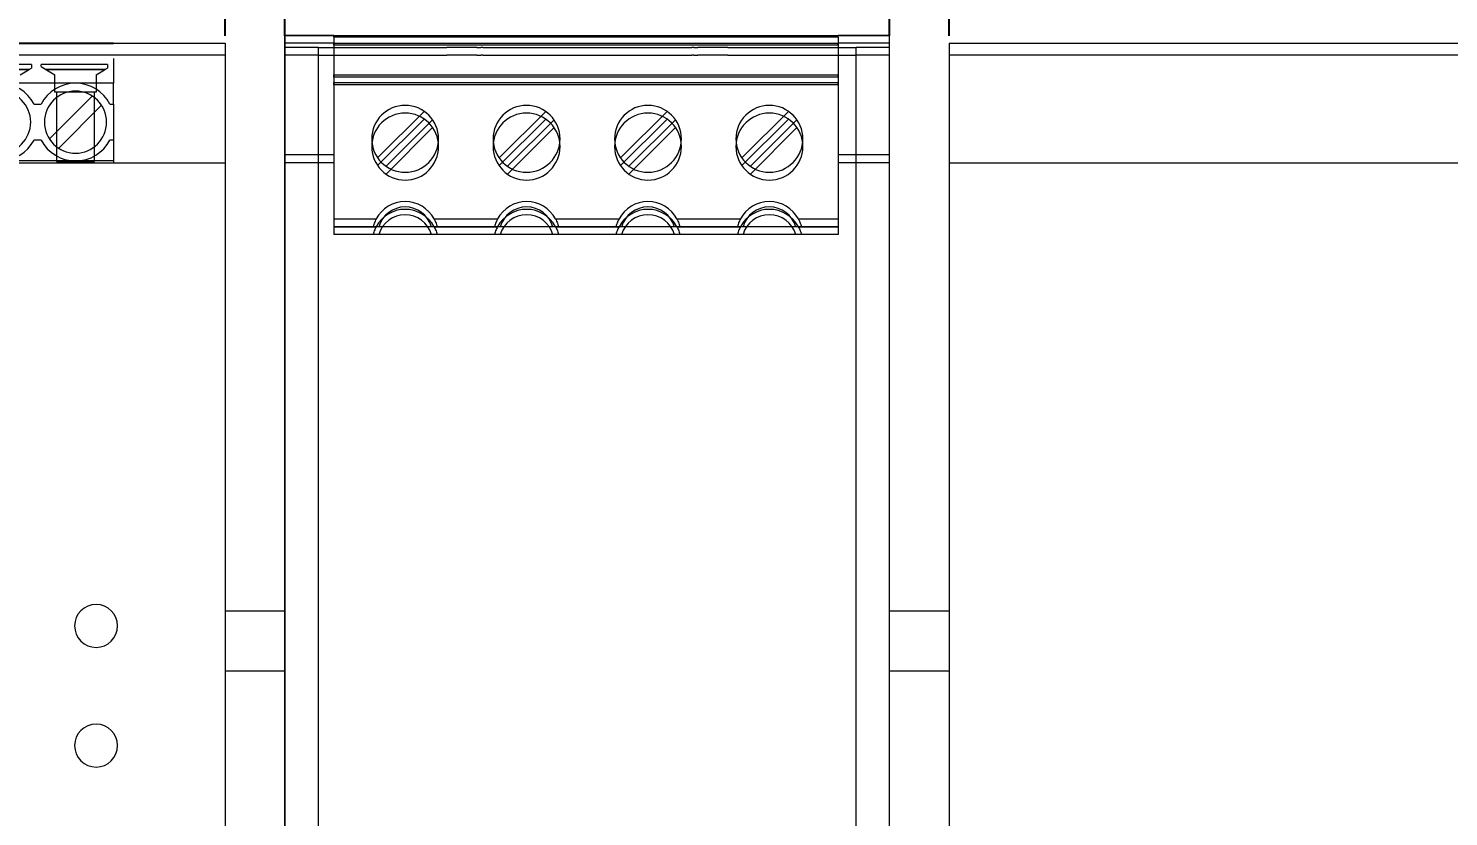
# Model space of a CAD drawing. Header units: millimetres. Extents: x 1359 to 3577, y 1333 to 3557.
# Drawn here: x 1693.1 to 1812, y 3211.9 to 3277.8 of the extents above; entities that cross this region are included whole.
import ezdxf

# ---------------------------------------------------------------- set-up
doc = ezdxf.new("R2010")
doc.units = ezdxf.units.MM
doc.layers.add('000-PI-Oprema', color=30, linetype='Continuous', lineweight=5)
doc.layers.add('000-SI-Oprema', color=30, linetype='Continuous', lineweight=0)
doc.layers.add('000-PI_TEXT', color=7, linetype='Continuous')
doc.layers.add('002-PI-Kabelska kanalica', color=150, linetype='Continuous')
doc.styles.get("Standard").update_dxf_attribs({"font": 'arial.ttf'})
doc.dimstyles.new('ISO-25-lb', dxfattribs={"dimtxt": 8, "dimasz": 8, "dimexe": 1.25, "dimexo": 0.625, "dimtad": 1, "dimtxsty": 'Standard', "dimcen": 5, "dimadec": 0, "dimazin": 0, "dimtfac": 1, "dimtmove": 0, "dimatfit": 3, "dimfxl": 1, "dimarcsym": 0})

# ---------------------------------------------------------------- blocks, each defined once
blk = doc.blocks.new('*D84')
at = {"layer": '000-PI_TEXT', "color": 0, "linetype": 'ByBlock', "lineweight": -2, "ltscale": 0.25, "transparency": 16777216}
for p, q in [((1709.59, 3277.18), (1709.59, 3313.36)), ((1714.59, 3277.18), (1714.59, 3313.36)), ((1701.59, 3312.11), (1693.59, 3312.11)), ((1709.59, 3312.11), (1714.59, 3312.11)), ((1722.59, 3312.11), (1737.15, 3312.11))]:
    blk.add_line(p, q, dxfattribs=at)
at = {"layer": '000-PI_TEXT', "color": 0, "linetype": 'ByBlock', "ltscale": 0.25, "transparency": 16777216}
for points in [[(1701.59, 3313.45), (1701.59, 3310.78), (1709.59, 3312.11)], [(1722.59, 3313.45), (1722.59, 3310.78), (1714.59, 3312.11)]]:
    blk.add_solid(points, dxfattribs=at)
at = {"layer": 'Defpoints', "color": 0, "linetype": 'ByBlock', "ltscale": 0.25, "transparency": 16777216}
for p in [(1714.59, 3312.11), (1709.59, 3276.56), (1714.59, 3276.56)]:
    blk.add_point(p, dxfattribs=at)
at = {"layer": '000-PI_TEXT', "color": 0, "linetype": 'ByBlock', "lineweight": 0, "ltscale": 0.25, "transparency": 16777216, "insert": (1733.87, 3316.81), "char_height": 8, "attachment_point": 5}
blk.add_mtext('5', dxfattribs=at)
blk = doc.blocks.new('*D85')
at = {"layer": '000-PI_TEXT', "color": 0, "linetype": 'ByBlock', "lineweight": -2, "ltscale": 0.25, "transparency": 16777216}
for p, q in [((1765.19, 3277.18), (1765.19, 3313.36)), ((1770.19, 3277.18), (1770.19, 3313.36)), ((1757.19, 3312.11), (1749.19, 3312.11)), ((1765.19, 3312.11), (1770.19, 3312.11)), ((1778.19, 3312.11), (1792.75, 3312.11))]:
    blk.add_line(p, q, dxfattribs=at)
at = {"layer": '000-PI_TEXT', "color": 0, "linetype": 'ByBlock', "ltscale": 0.25, "transparency": 16777216}
for points in [[(1757.19, 3313.45), (1757.19, 3310.78), (1765.19, 3312.11)], [(1778.19, 3313.45), (1778.19, 3310.78), (1770.19, 3312.11)]]:
    blk.add_solid(points, dxfattribs=at)
at = {"layer": 'Defpoints', "color": 0, "linetype": 'ByBlock', "ltscale": 0.25, "transparency": 16777216}
for p in [(1770.19, 3312.11), (1765.19, 3276.56), (1770.19, 3276.56)]:
    blk.add_point(p, dxfattribs=at)
at = {"layer": '000-PI_TEXT', "color": 0, "linetype": 'ByBlock', "lineweight": 0, "ltscale": 0.25, "transparency": 16777216, "insert": (1789.47, 3316.81), "char_height": 8, "attachment_point": 5}
blk.add_mtext('5', dxfattribs=at)
blk = doc.blocks.new('QUINT_DIODE')
at = {"layer": '000-PI-Oprema', "color": 0, "linetype": 'ByBlock', "lineweight": 0}
for p, q in [((-50.6, 130.65), (-50.6, 130.65)), ((-46.5, 130.65), (-50.6, 130.65)), ((-50.6, 130.65), (-50.6, 120.65)), ((-50.6, 130.65), (-50.6, 130.65)), ((-46.5, 130), (-50.6, 130)), ((-50.6, 130), (-50.6, 120)), ((-50.6, 130), (-50.6, 130)), ((-50.6, 129.65), (-50.6, 129.65)), ((-47.8, 129.65), (-50.6, 129.65)), ((-50.6, 129.65), (-50.6, 129.65)), ((-47.8, 129.65), (-47.8, 129.65)), ((-47.8, 129.65), (-47.8, 129.65)), ((-47.8, 129.65), (-47.8, 129.65)), ((-47.8, 129.65), (-47.8, 129.65)), ((-47.8, 129.65), (-37.05, 129.65)), ((-47.8, 1.65), (-47.8, 129.65)), ((-46.5, 130.65), (-46.5, 130.65)), ((-46.5, 130.5), (-46.5, 130.65)), ((-46.5, 130.65), (-46.5, 130.65)), ((-46.5, 130.65), (-4.3, 130.65)), ((-46.5, 130.5), (-46.5, 130.5)), ((-46.5, 130.5), (-46.5, 127.36)), ((-46.5, 130.5), (-46.5, 130.5)), ((-4.3, 130.5), (-46.5, 130.5)), ((-46.5, 129.85), (-46.5, 130)), ((-46.5, 130), (-46.5, 130)), ((-46.5, 130), (-4.3, 130)), ((-46.5, 129.85), (-46.5, 129.85)), ((-46.5, 129.85), (-46.5, 126.71)), ((-46.5, 129.85), (-46.5, 129.85)), ((-4.3, 129.85), (-46.5, 129.85)), ((-45.12, 130.5), (-45.12, 130.5)), ((-45.12, 130.5), (-45.12, 130.5)), ((-45.12, 129.85), (-45.12, 129.85)), ((-40.8, 129.65), (-40.8, 129.65)), ((-38.55, 129.65), (-38.55, 129.65)), ((-37.05, 129.65), (-37.05, 129.65)), ((-37.05, 129.65), (-37.05, 129.65)), ((-34.55, 129.65), (-37.05, 129.65)), ((-37.05, 129.65), (-37.05, 129.65)), ((-35.96, 130.5), (-35.96, 130.5)), ((-35.96, 130.5), (-35.96, 130.5)), ((-35.96, 129.85), (-35.96, 129.85)), ((-34.96, 130.5), (-34.96, 130.5)), ((-34.96, 130.5), (-34.96, 130.5)), ((-34.96, 129.85), (-34.96, 129.85)), ((-34.55, 129.65), (-34.55, 129.65)), ((-34.55, 129.65), (-34.55, 129.65)), ((-34.55, 129.65), (-34.22, 129.65)), ((-34.55, 129.65), (-34.55, 129.65)), ((-34.05, 129.65), (-34.22, 129.65)), ((-34.05, 129.65), (-32.85, 129.65)), ((-32.85, 129.65), (-32.7, 129.65)), ((-32.8, 129.65), (-32.8, 129.65)), ((-32.7, 129.65), (-32.15, 129.65)), ((-32.15, 129.65), (-32.15, 129.65)), ((-32.15, 129.65), (-18.45, 129.65)), ((-26.55, 129.65), (-26.55, 129.65)), ((-26.05, 130.5), (-26.05, 130.5)), ((-26.05, 130.5), (-26.05, 130.5)), ((-26.05, 129.85), (-26.05, 129.85)), ((-24.8, 130.5), (-24.8, 130.5)), ((-24.8, 130.5), (-24.8, 130.5)), ((-24.8, 129.85), (-24.8, 129.85)), ((-24.05, 129.65), (-24.05, 129.65)), ((-18.45, 129.65), (-18.45, 129.65)), ((-18.45, 129.65), (-17.89, 129.65)), ((-17.89, 129.65), (-17.75, 129.65)), ((-17.8, 129.65), (-17.8, 129.65)), ((-17.75, 129.65), (-16.55, 129.65)), ((-16.38, 129.65), (-16.55, 129.65)), ((-16.38, 129.65), (-16.05, 129.65)), ((-16.05, 129.65), (-16.05, 129.65)), ((-13.55, 129.65), (-16.05, 129.65)), ((-16.05, 129.65), (-16.05, 129.65)), ((-16.05, 129.65), (-16.05, 129.65)), ((-15.64, 130.5), (-15.64, 130.5)), ((-15.64, 130.5), (-15.64, 130.5)), ((-15.64, 129.85), (-15.64, 129.85)), ((-14.64, 130.5), (-14.64, 130.5)), ((-14.64, 130.5), (-14.64, 130.5)), ((-14.64, 129.85), (-14.64, 129.85)), ((-13.55, 129.65), (-13.55, 129.65)), ((-13.55, 129.65), (-13.55, 129.65)), ((-13.55, 129.65), (-13.55, 129.65)), ((-13.55, 129.65), (-2.8, 129.65)), ((-12.05, 129.65), (-12.05, 129.65)), ((-9.8, 129.65), (-9.8, 129.65)), ((-5.73, 130.5), (-5.73, 130.5)), ((-5.73, 130.5), (-5.73, 130.5)), ((-5.73, 129.85), (-5.73, 129.85)), ((-4.3, 130.65), (-4.3, 130.65)), ((-4.3, 130.5), (-4.3, 130.65)), ((-4.3, 130.65), (-4.3, 130.65)), ((0, 130.65), (-4.3, 130.65)), ((-4.3, 130.5), (-4.3, 130.5)), ((-4.3, 130.5), (-4.3, 127.36)), ((-4.3, 130.5), (-4.3, 130.5)), ((-4.3, 129.85), (-4.3, 130)), ((-4.3, 130), (-4.3, 130)), ((0, 130), (-4.3, 130)), ((-4.3, 129.85), (-4.3, 129.85)), ((-4.3, 129.85), (-4.3, 126.71)), ((-4.3, 129.85), (-4.3, 129.85)), ((-2.8, 129.65), (-2.8, 129.65)), ((-2.8, 129.65), (-2.8, 129.65)), ((-2.8, 129.65), (-2.8, 129.65)), ((0, 129.65), (-2.8, 129.65)), ((-2.8, 129.65), (-2.8, 129.65)), ((-2.8, 1.65), (-2.8, 129.65)), ((0, 130.65), (0, 130.65)), ((0, 120.65), (0, 130.65)), ((0, 130.65), (0, 130.65)), ((0, 120.65), (0, 130.65)), ((0, 130), (0, 130)), ((0, 120), (0, 130)), ((0, 129.65), (0, 129.65)), ((0, 129.65), (0, 129.65)), ((-47.8, 129), (-50.6, 129)), ((-50.6, 129), (-50.6, 129)), ((-47.8, 129), (-47.8, 129)), ((-47.8, 129), (-47.8, 129)), ((-47.8, 129), (-47.8, 129)), ((-47.8, 1), (-47.8, 129)), ((-47.8, 129), (-47.8, 129)), ((-47.8, 129), (-37.05, 129)), ((-40.8, 129), (-40.8, 129)), ((-38.55, 129), (-38.55, 129)), ((-37.05, 129), (-37.05, 129)), ((-37.05, 129), (-37.05, 129)), ((-34.55, 129), (-37.05, 129)), ((-37.05, 129), (-37.05, 129)), ((-34.55, 129), (-34.55, 129)), ((-34.55, 129), (-34.55, 129)), ((-34.55, 129), (-34.22, 129)), ((-34.55, 129), (-34.55, 129)), ((-34.05, 129), (-34.22, 129)), ((-34.05, 129), (-32.85, 129)), ((-32.85, 129), (-32.7, 129)), ((-32.8, 129), (-32.8, 129)), ((-32.7, 129), (-32.15, 129)), ((-32.15, 129), (-32.15, 129)), ((-32.15, 129), (-18.45, 129)), ((-26.55, 129), (-26.55, 129)), ((-24.05, 129), (-24.05, 129)), ((-18.45, 129), (-18.45, 129)), ((-18.45, 129), (-17.89, 129)), ((-17.89, 129), (-17.75, 129)), ((-17.8, 129), (-17.8, 129)), ((-17.75, 129), (-16.55, 129)), ((-16.38, 129), (-16.55, 129)), ((-16.38, 129), (-16.05, 129)), ((-16.05, 129), (-16.05, 129)), ((-13.55, 129), (-16.05, 129)), ((-16.05, 129), (-16.05, 129)), ((-16.05, 129), (-16.05, 129)), ((-13.55, 129), (-13.55, 129)), ((-13.55, 129), (-13.55, 129)), ((-13.55, 129), (-13.55, 129)), ((-13.55, 129), (-2.8, 129)), ((-12.05, 129), (-12.05, 129)), ((-9.8, 129), (-9.8, 129)), ((-2.8, 129), (-2.8, 129)), ((-2.8, 129), (-2.8, 129)), ((-2.8, 129), (-2.8, 129)), ((0, 129), (-2.8, 129)), ((-2.8, 1), (-2.8, 129)), ((-2.8, 129), (-2.8, 129)), ((0, 129), (0, 129)), ((-46.5, 127.16), (-46.5, 127.36)), ((-46.5, 127.36), (-4.3, 127.36)), ((-4.3, 127.16), (-4.3, 127.36)), ((-4.3, 127.16), (-46.5, 127.16)), ((-46.5, 127.16), (-46.5, 120.65)), ((-46.5, 126.51), (-46.5, 126.71)), ((-46.5, 126.71), (-4.3, 126.71)), ((-4.3, 126.51), (-46.5, 126.51)), ((-46.5, 126.51), (-46.5, 120)), ((-4.3, 127.16), (-4.3, 120.65)), ((-4.3, 126.51), (-4.3, 126.71)), ((-4.3, 126.51), (-4.3, 120)), ((-38.94, 124.3), (-42.84, 120.41)), ((-38.94, 123.65), (-42.84, 119.76)), ((-38.94, 124.3), (-38.94, 124.3)), ((-38.94, 123.65), (-38.94, 123.65)), ((-28.78, 124.3), (-32.68, 120.41)), ((-28.78, 123.65), (-32.68, 119.76)), ((-28.78, 124.3), (-28.78, 124.3)), ((-28.78, 123.65), (-28.78, 123.65)), ((-18.62, 124.3), (-22.52, 120.41)), ((-18.62, 123.65), (-22.52, 119.76)), ((-18.62, 124.3), (-18.62, 124.3)), ((-18.62, 123.65), (-18.62, 123.65)), ((-8.46, 124.3), (-12.36, 120.41)), ((-8.46, 123.65), (-12.36, 119.76)), ((-8.46, 124.3), (-8.46, 124.3)), ((-8.46, 123.65), (-8.46, 123.65)), ((-38.24, 123.59), (-42.13, 119.7)), ((-38.24, 122.94), (-42.13, 119.05)), ((-38.24, 123.59), (-38.24, 123.59)), ((-38.24, 122.94), (-38.24, 122.94)), ((-28.08, 123.59), (-31.97, 119.7)), ((-28.08, 122.94), (-31.97, 119.05)), ((-28.08, 123.59), (-28.08, 123.59)), ((-28.08, 122.94), (-28.08, 122.94)), ((-17.92, 123.59), (-21.81, 119.7)), ((-17.92, 122.94), (-21.81, 119.05)), ((-17.92, 123.59), (-17.92, 123.59)), ((-17.92, 122.94), (-17.92, 122.94)), ((-7.76, 123.59), (-11.65, 119.7)), ((-7.76, 122.94), (-11.65, 119.05)), ((-7.76, 123.59), (-7.76, 123.59)), ((-7.76, 122.94), (-7.76, 122.94)), ((-43.34, 122), (-43.34, 122)), ((-43.34, 121.35), (-43.34, 121.35)), ((-37.74, 122), (-37.74, 122)), ((-37.74, 121.35), (-37.74, 121.35)), ((-33.18, 122), (-33.18, 122)), ((-33.18, 121.35), (-33.18, 121.35)), ((-27.58, 122), (-27.58, 122)), ((-27.58, 121.35), (-27.58, 121.35)), ((-23.02, 122), (-23.02, 122)), ((-23.02, 121.35), (-23.02, 121.35)), ((-17.42, 122), (-17.42, 122)), ((-17.42, 121.35), (-17.42, 121.35)), ((-12.86, 122), (-12.86, 122)), ((-12.86, 121.35), (-12.86, 121.35)), ((-7.26, 122), (-7.26, 122)), ((-7.26, 121.35), (-7.26, 121.35)), ((-46.5, 120.65), (-50.6, 120.65)), ((-50.6, 120.65), (-50.6, 120.65)), ((-50.6, 120.65), (-50.6, 16.65)), ((-46.5, 120.65), (-46.5, 120.65)), ((-46.5, 120.65), (-46.5, 120.65)), ((-46.5, 120.65), (-46.5, 114.65)), ((-42.84, 120.41), (-42.84, 120.41)), ((-32.68, 120.41), (-32.68, 120.41)), ((-22.52, 120.41), (-22.52, 120.41)), ((-12.36, 120.41), (-12.36, 120.41)), ((-4.3, 120.65), (-4.3, 120.65)), ((0, 120.65), (-4.3, 120.65)), ((-4.3, 120.65), (-4.3, 120.65)), ((-4.3, 120.65), (-4.3, 114.65)), ((0, 120.65), (0, 120.65)), ((0, 16.65), (0, 120.65)), ((0, 120.65), (0, 120.65)), ((0, 16.65), (0, 120.65)), ((-46.5, 120), (-50.6, 120)), ((-50.6, 120), (-50.6, 16)), ((-50.6, 120), (-50.6, 120)), ((-46.5, 120), (-46.5, 114)), ((-46.5, 120), (-46.5, 120)), ((-46.5, 120), (-46.5, 120)), ((-42.84, 119.76), (-42.84, 119.76)), ((-42.13, 119.7), (-42.13, 119.7)), ((-42.13, 119.05), (-42.13, 119.05)), ((-32.68, 119.76), (-32.68, 119.76)), ((-31.97, 119.7), (-31.97, 119.7)), ((-31.97, 119.05), (-31.97, 119.05)), ((-22.52, 119.76), (-22.52, 119.76)), ((-21.81, 119.7), (-21.81, 119.7)), ((-21.81, 119.05), (-21.81, 119.05)), ((-12.36, 119.76), (-12.36, 119.76)), ((-11.65, 119.7), (-11.65, 119.7)), ((-11.65, 119.05), (-11.65, 119.05)), ((-4.3, 120), (-4.3, 120)), ((0, 120), (-4.3, 120)), ((-4.3, 120), (-4.3, 114)), ((-4.3, 120), (-4.3, 120)), ((0, 120), (0, 120)), ((0, 16), (0, 120)), ((-46.5, 115.3), (-42.96, 115.3)), ((-42.96, 115.3), (-43.01, 115.21)), ((-38.12, 115.3), (-32.8, 115.3)), ((-38.12, 115.3), (-38.07, 115.21)), ((-32.8, 115.3), (-32.85, 115.21)), ((-27.96, 115.3), (-22.64, 115.3)), ((-27.96, 115.3), (-27.91, 115.21)), ((-22.64, 115.3), (-22.69, 115.21)), ((-17.8, 115.3), (-12.48, 115.3)), ((-17.8, 115.3), (-17.75, 115.21)), ((-12.48, 115.3), (-12.53, 115.21)), ((-7.64, 115.3), (-4.3, 115.3)), ((-7.64, 115.3), (-7.59, 115.21)), ((-46.5, 114.65), (-42.96, 114.65)), ((-4.3, 114.65), (-46.5, 114.65)), ((-46.5, 114.65), (-46.5, 114.65)), ((-43.19, 114.75), (-43.21, 114.65)), ((-43.21, 114.65), (-43.21, 114.65)), ((-43.19, 114.1), (-43.21, 114)), ((-43.16, 114.84), (-43.19, 114.75)), ((-43.16, 114.19), (-43.19, 114.1)), ((-43.13, 114.94), (-43.16, 114.84)), ((-43.13, 114.29), (-43.16, 114.19)), ((-43.09, 115.03), (-43.13, 114.94)), ((-43.09, 114.38), (-43.13, 114.29)), ((-43.05, 115.12), (-43.09, 115.03)), ((-43.05, 114.47), (-43.09, 114.38)), ((-43.01, 115.21), (-43.05, 115.12)), ((-43.01, 114.56), (-43.05, 114.47)), ((-42.96, 114.65), (-43.01, 114.56)), ((-38.12, 114.65), (-32.8, 114.65)), ((-38.12, 114.65), (-38.07, 114.56)), ((-38.07, 115.21), (-38.03, 115.12)), ((-38.07, 114.56), (-38.03, 114.47)), ((-38.03, 115.12), (-37.99, 115.03)), ((-38.03, 114.47), (-37.99, 114.38)), ((-37.99, 115.03), (-37.95, 114.94)), ((-37.99, 114.38), (-37.95, 114.29)), ((-37.95, 114.94), (-37.92, 114.84)), ((-37.95, 114.29), (-37.92, 114.19)), ((-37.92, 114.84), (-37.89, 114.75)), ((-37.92, 114.19), (-37.89, 114.1)), ((-37.89, 114.75), (-37.87, 114.65)), ((-37.89, 114.1), (-37.87, 114)), ((-37.87, 114.65), (-37.87, 114.65)), ((-33.03, 114.75), (-33.05, 114.65)), ((-33.05, 114.65), (-33.05, 114.65)), ((-33.03, 114.1), (-33.05, 114)), ((-33, 114.84), (-33.03, 114.75)), ((-33, 114.19), (-33.03, 114.1)), ((-32.97, 114.94), (-33, 114.84)), ((-32.97, 114.29), (-33, 114.19)), ((-32.93, 115.03), (-32.97, 114.94)), ((-32.93, 114.38), (-32.97, 114.29)), ((-32.89, 115.12), (-32.93, 115.03)), ((-32.89, 114.47), (-32.93, 114.38)), ((-32.85, 115.21), (-32.89, 115.12)), ((-32.85, 114.56), (-32.89, 114.47)), ((-32.8, 114.65), (-32.85, 114.56)), ((-27.96, 114.65), (-22.64, 114.65)), ((-27.96, 114.65), (-27.91, 114.56)), ((-27.91, 115.21), (-27.87, 115.12)), ((-27.91, 114.56), (-27.87, 114.47)), ((-27.87, 115.12), (-27.83, 115.03)), ((-27.87, 114.47), (-27.83, 114.38)), ((-27.83, 115.03), (-27.79, 114.94)), ((-27.83, 114.38), (-27.79, 114.29)), ((-27.79, 114.94), (-27.76, 114.84)), ((-27.79, 114.29), (-27.76, 114.19)), ((-27.76, 114.84), (-27.73, 114.75)), ((-27.76, 114.19), (-27.73, 114.1)), ((-27.73, 114.75), (-27.71, 114.65)), ((-27.73, 114.1), (-27.71, 114)), ((-27.71, 114.65), (-27.71, 114.65)), ((-22.87, 114.75), (-22.89, 114.65)), ((-22.89, 114.65), (-22.89, 114.65)), ((-22.87, 114.1), (-22.89, 114)), ((-22.84, 114.84), (-22.87, 114.75)), ((-22.84, 114.19), (-22.87, 114.1)), ((-22.81, 114.94), (-22.84, 114.84)), ((-22.81, 114.29), (-22.84, 114.19)), ((-22.77, 115.03), (-22.81, 114.94)), ((-22.77, 114.38), (-22.81, 114.29)), ((-22.73, 115.12), (-22.77, 115.03)), ((-22.73, 114.47), (-22.77, 114.38)), ((-22.69, 115.21), (-22.73, 115.12)), ((-22.69, 114.56), (-22.73, 114.47)), ((-22.64, 114.65), (-22.69, 114.56)), ((-17.8, 114.65), (-12.48, 114.65)), ((-17.8, 114.65), (-17.75, 114.56)), ((-17.75, 115.21), (-17.71, 115.12)), ((-17.75, 114.56), (-17.71, 114.47)), ((-17.71, 115.12), (-17.67, 115.03)), ((-17.71, 114.47), (-17.67, 114.38)), ((-17.67, 115.03), (-17.63, 114.94)), ((-17.67, 114.38), (-17.63, 114.29)), ((-17.63, 114.94), (-17.6, 114.84)), ((-17.63, 114.29), (-17.6, 114.19)), ((-17.6, 114.84), (-17.57, 114.75)), ((-17.6, 114.19), (-17.57, 114.1)), ((-17.57, 114.75), (-17.55, 114.65)), ((-17.57, 114.1), (-17.55, 114)), ((-17.55, 114.65), (-17.55, 114.65)), ((-12.71, 114.75), (-12.73, 114.65)), ((-12.73, 114.65), (-12.73, 114.65)), ((-12.71, 114.1), (-12.73, 114)), ((-12.68, 114.84), (-12.71, 114.75)), ((-12.68, 114.19), (-12.71, 114.1)), ((-12.65, 114.94), (-12.68, 114.84)), ((-12.65, 114.29), (-12.68, 114.19)), ((-12.61, 115.03), (-12.65, 114.94)), ((-12.61, 114.38), (-12.65, 114.29)), ((-12.57, 115.12), (-12.61, 115.03)), ((-12.57, 114.47), (-12.61, 114.38)), ((-12.53, 115.21), (-12.57, 115.12)), ((-12.53, 114.56), (-12.57, 114.47)), ((-12.48, 114.65), (-12.53, 114.56)), ((-7.64, 114.65), (-4.3, 114.65)), ((-7.64, 114.65), (-7.59, 114.56)), ((-7.59, 115.21), (-7.55, 115.12)), ((-7.59, 114.56), (-7.55, 114.47)), ((-7.55, 115.12), (-7.51, 115.03)), ((-7.55, 114.47), (-7.51, 114.38)), ((-7.51, 115.03), (-7.47, 114.94)), ((-7.51, 114.38), (-7.47, 114.29)), ((-7.47, 114.94), (-7.44, 114.84)), ((-7.47, 114.29), (-7.44, 114.19)), ((-7.44, 114.84), (-7.41, 114.75)), ((-7.44, 114.19), (-7.41, 114.1)), ((-7.41, 114.75), (-7.39, 114.65)), ((-7.41, 114.1), (-7.39, 114)), ((-7.39, 114.65), (-7.39, 114.65)), ((-4.3, 114.65), (-4.3, 114.65)), ((-4.3, 114), (-46.5, 114)), ((-46.5, 114), (-46.5, 114)), ((-43.21, 114), (-43.21, 114)), ((-37.87, 114), (-37.87, 114)), ((-33.05, 114), (-33.05, 114)), ((-27.71, 114), (-27.71, 114)), ((-22.89, 114), (-22.89, 114)), ((-17.55, 114), (-17.55, 114)), ((-12.73, 114), (-12.73, 114)), ((-7.39, 114), (-7.39, 114)), ((-4.3, 114), (-4.3, 114))]:
    blk.add_line(p, q, dxfattribs=at)
blk.add_lwpolyline([(-37.99, 0.65), (-50.6, 0.65), (-50.6, 0.65), (-50.6, 16.65), (-50.6, 120.65), (-50.6, 120.65), (-50.6, 130.65), (-46.5, 130.65), (-4.3, 130.65), (0, 130.65)], dxfattribs=at)
for points in [[(-46.5, 130.5), (-46.5, 130.5)], [(-4.3, 130.5), (-4.3, 130.5)]]:
    blk.add_lwpolyline(points, close=True, dxfattribs=at)
for centre, radius, start, end in [((-40.54, 122), 2.8, 0, 180), ((-30.38, 122), 2.8, 0, 180), ((-20.22, 122), 2.8, 0, 180), ((-10.06, 122), 2.8, 0, 180), ((-40.54, 121.35), 2.8, 0, 180), ((-30.38, 121.35), 2.8, 0, 180), ((-20.22, 121.35), 2.8, 0, 180), ((-10.06, 121.35), 2.8, 0, 180), ((-40.54, 122), 2.8, 180, 0), ((-40.54, 121.35), 2.8, 180, 0), ((-30.38, 122), 2.8, 180, 0), ((-30.38, 121.35), 2.8, 180, 0), ((-20.22, 122), 2.8, 180, 0), ((-20.22, 121.35), 2.8, 180, 0), ((-10.06, 122), 2.8, 180, 0), ((-10.06, 121.35), 2.8, 180, 0), ((-40.54, 114), 2.75, 28.1739, 151.826), ((-30.38, 114), 2.75, 28.1739, 151.826), ((-20.22, 114), 2.75, 28.1739, 151.826), ((-10.06, 114), 2.75, 28.1739, 151.826), ((-40.54, 113.35), 2.75, 28.1739, 151.826), ((-40.54, 114), 2.3, 16.416, 163.584), ((-40.54, 113.35), 2.3, 16.416, 163.584), ((-30.38, 113.35), 2.75, 28.1739, 151.826), ((-30.38, 114), 2.3, 16.416, 163.584), ((-30.38, 113.35), 2.3, 16.416, 163.584), ((-20.22, 113.35), 2.75, 28.1739, 151.826), ((-20.22, 114), 2.3, 16.416, 163.584), ((-20.22, 113.35), 2.3, 16.416, 163.584), ((-10.06, 113.35), 2.75, 28.1739, 151.826), ((-10.06, 114), 2.3, 16.416, 163.584), ((-10.06, 113.35), 2.3, 16.416, 163.584)]:
    blk.add_arc(centre, radius, start, end, dxfattribs=at)
blk = doc.blocks.new('PXC.2866776')
at = {"layer": '000-PI-Oprema', "color": 0, "linetype": 'ByBlock', "lineweight": 0}
for p, q in [((47937.91, 24983.75), (47937.91, 24973.75)), ((47937.91, 24983.75), (47937.91, 24983.75)), ((47937.91, 24983.75), (47993.16, 24983.75)), ((47940.41, 24983.75), (47940.41, 24983.75)), ((47940.41, 24983.75), (47940.41, 24983.75)), ((47940.41, 24983.75), (47940.41, 24983.75)), ((47940.41, 24983.75), (47940.41, 24983.75)), ((47940.41, 24983.75), (47940.41, 24983.75)), ((47940.41, 24983.75), (47940.41, 24983.75)), ((47940.41, 24983.75), (47940.41, 24983.75)), ((47940.41, 24983.75), (47940.41, 24983.75)), ((47940.41, 24983.75), (47940.41, 24983.75)), ((47940.41, 24983.75), (47940.41, 24983.75)), ((47940.41, 24983.75), (47940.41, 24983.75)), ((47940.41, 24983.75), (47940.41, 24983.75)), ((47940.41, 24983.75), (47940.41, 24983.75)), ((47940.41, 24983.75), (47940.41, 24983.75)), ((48018.56, 24983.75), (47993.16, 24983.75)), ((47993.16, 24983.72), (48018.56, 24983.72)), ((48011.71, 24983.72), (48011.71, 24983.72)), ((48012.51, 24983.72), (48012.51, 24983.72)), ((48018.06, 24983.72), (48018.06, 24983.72)), ((48018.56, 24983.75), (48027.91, 24983.75)), ((48018.56, 24983.75), (48018.56, 24983.75)), ((48018.56, 24983.72), (48018.56, 24983.72)), ((48025.41, 24983.75), (48025.41, 24983.75)), ((48025.41, 24983.75), (48025.41, 24983.75)), ((48025.41, 24983.75), (48025.41, 24983.75)), ((48025.41, 24983.75), (48025.41, 24983.75)), ((48025.41, 24983.75), (48025.41, 24983.75)), ((48025.41, 24983.75), (48025.41, 24983.75)), ((48025.41, 24983.75), (48025.41, 24983.75)), ((48025.41, 24983.75), (48025.41, 24983.75)), ((48025.41, 24983.75), (48025.41, 24983.75)), ((48025.41, 24983.75), (48025.41, 24983.75)), ((48025.41, 24983.75), (48025.41, 24983.75)), ((48025.41, 24983.75), (48025.41, 24983.75)), ((48027.91, 24983.75), (48027.91, 24983.75)), ((48027.91, 24983.75), (48027.91, 24973.75)), ((47937.91, 24982.75), (47937.91, 24982.75)), ((48027.91, 24982.75), (47937.91, 24982.75)), ((48027.91, 24982.75), (48027.91, 24982.75)), ((48011.71, 24981.96), (48006.16, 24981.96)), ((48011.51, 24981.55), (48006.57, 24981.55)), ((48011.46, 24981.52), (48006.62, 24981.52)), ((48010.76, 24981.12), (48011.46, 24981.52)), ((48011.46, 24981.52), (48011.71, 24981.67)), ((48011.71, 24981.96), (48011.71, 24981.67)), ((48011.71, 24981.67), (48011.71, 24981.67)), ((48012.51, 24981.79), (48012.51, 24981.96)), ((48018.06, 24981.96), (48012.51, 24981.96)), ((48012.51, 24981.79), (48012.51, 24981.79)), ((48012.51, 24981.79), (48012.97, 24981.52)), ((48017.86, 24981.55), (48012.92, 24981.55)), ((48012.97, 24981.52), (48013.66, 24981.12)), ((48017.81, 24981.52), (48012.97, 24981.52)), ((48017.11, 24981.12), (48017.81, 24981.52)), ((48017.81, 24981.52), (48018.06, 24981.67)), ((48018.06, 24981.96), (48018.06, 24981.67)), ((48018.06, 24981.67), (48018.06, 24981.67)), ((48018.56, 24982.48), (48018.56, 24980.41)), ((48018.56, 24980.41), (47993.16, 24980.41)), ((48013.66, 24979.65), (48013.66, 24981.12)), ((48013.66, 24981.12), (48013.66, 24981.12)), ((48017.11, 24981.12), (48017.11, 24981.12)), ((48017.11, 24981.12), (48017.11, 24979.65)), ((48018.56, 24978.65), (48018.56, 24980.41)), ((48013.2, 24975.74), (48016.8, 24979.34)), ((48017.11, 24979.65), (48013.66, 24979.65)), ((48013.66, 24979.65), (48013.66, 24979.65)), ((48013.79, 24979.65), (48013.79, 24979.65)), ((48013.79, 24979.65), (48013.79, 24973.85)), ((48016.8, 24979.34), (48016.8, 24979.34)), ((48016.99, 24979.65), (48016.99, 24979.65)), ((48016.99, 24973.85), (48016.99, 24979.65)), ((48017.11, 24979.65), (48017.11, 24979.65)), ((48011.92, 24978.65), (48012.51, 24978.65)), ((48011.92, 24978.65), (48011.92, 24978.65)), ((48012.51, 24978.65), (48012.51, 24978.65)), ((48017.57, 24978.56), (48013.98, 24974.97)), ((48017.57, 24978.56), (48017.57, 24978.56)), ((48018.27, 24978.65), (48018.56, 24978.65)), ((48018.27, 24978.65), (48018.27, 24978.65)), ((48018.56, 24978.65), (48018.56, 24975.65)), ((48018.56, 24978.65), (48018.56, 24978.65)), ((48011.64, 24977.15), (48011.64, 24977.15)), ((48012.79, 24977.15), (48012.79, 24977.15)), ((48017.99, 24977.15), (48017.99, 24977.15)), ((48011.92, 24975.65), (48011.92, 24975.65)), ((48012.51, 24975.65), (48011.92, 24975.65)), ((48012.51, 24975.65), (48012.51, 24975.65)), ((48013.2, 24975.74), (48013.2, 24975.74)), ((48018.27, 24975.65), (48018.27, 24975.65)), ((48018.56, 24975.65), (48018.27, 24975.65)), ((48018.56, 24975.65), (48018.56, 24975.65)), ((48018.56, 24975.65), (48018.56, 24973.9)), ((48013.98, 24974.97), (48013.98, 24974.97)), ((47937.91, 24973.75), (47937.91, 24973.75)), ((47937.91, 24973.75), (48027.91, 24973.75)), ((47940.41, 24973.75), (47940.41, 24973.75)), ((47946.41, 24973.75), (47946.41, 24973.75)), ((47947.41, 24973.75), (47947.41, 24973.75)), ((47953.41, 24973.75), (47953.41, 24973.75)), ((47954.41, 24973.75), (47954.41, 24973.75)), ((47960.41, 24973.75), (47960.41, 24973.75)), ((47961.41, 24973.75), (47961.41, 24973.75)), ((47967.41, 24973.75), (47967.41, 24973.75)), ((47968.41, 24973.75), (47968.41, 24973.75)), ((47974.41, 24973.75), (47974.41, 24973.75)), ((47975.41, 24973.75), (47975.41, 24973.75)), ((48015.39, 24973.9), (48009.04, 24973.9)), ((48013.79, 24973.85), (48013.79, 24973.85)), ((48013.79, 24973.85), (48016.99, 24973.85)), ((48018.56, 24973.9), (48015.39, 24973.9)), ((48016.99, 24973.85), (48016.99, 24973.85)), ((48018.56, 24973.9), (48018.56, 24973.75)), ((48018.56, 24973.75), (48018.56, 24973.75)), ((48027.91, 24973.75), (48027.91, 24973.75)), ((48027.91, 24973.75), (48027.91, 24869.75)), ((48015.31, 24935), (48015.31, 24935)), ((48018.91, 24935), (48018.91, 24935)), ((48015.31, 24924.99), (48015.31, 24924.99)), ((48018.91, 24924.99), (48018.91, 24924.99))]:
    blk.add_line(p, q, dxfattribs=at)
for centre, radius, start, end in [((48009.04, 24977.15), 3.25, 27.4864, 90), ((48015.39, 24977.15), 3.25, 90, 152.5136), ((48015.39, 24977.15), 3.25, 27.4864, 90), ((48009.04, 24977.15), 2.6, 0, 180), ((48015.39, 24977.15), 2.6, 0, 180), ((48009.04, 24977.15), 2.6, 180, 0), ((48015.39, 24977.15), 2.6, 180, 0), ((48009.04, 24977.15), 3.25, 270, 332.5136), ((48015.39, 24977.15), 3.25, 207.4864, 270), ((48015.39, 24977.15), 3.25, 270, 332.5136), ((48017.11, 24935), 1.8, 0, 180), ((48017.11, 24935), 1.8, 180, 0), ((48017.11, 24924.99), 1.8, 0, 180), ((48017.11, 24924.99), 1.8, 180, 0)]:
    blk.add_arc(centre, radius, start, end, dxfattribs=at)
at = {"layer": '000-SI-Oprema', "color": 0, "linetype": 'ByBlock', "lineweight": 0}
for p, q in [((47937.91, 24983.75), (47937.91, 24983.75)), ((47937.91, 24983.75), (47937.91, 24973.75)), ((47937.91, 24983.75), (47937.91, 24983.75)), ((47937.91, 24983.75), (47937.91, 24983.75)), ((47937.91, 24983.75), (48027.91, 24983.75)), ((47937.91, 24983.75), (47937.91, 24983.75)), ((48025.41, 24983.75), (48025.41, 24983.75)), ((48025.41, 24983.75), (48025.41, 24983.75)), ((48025.41, 24983.75), (48025.41, 24983.75)), ((48025.41, 24983.75), (48025.41, 24983.75)), ((48025.41, 24983.75), (48025.41, 24983.75)), ((48025.41, 24983.75), (48025.41, 24983.75)), ((48025.41, 24983.75), (48025.41, 24983.75)), ((48025.41, 24983.75), (48025.41, 24983.75)), ((48025.41, 24983.75), (48025.41, 24983.75)), ((48025.41, 24983.75), (48025.41, 24983.75)), ((48025.41, 24983.75), (48025.41, 24983.75)), ((48025.41, 24983.75), (48025.41, 24983.75)), ((48025.41, 24983.75), (48025.41, 24983.75)), ((48025.41, 24983.75), (48025.41, 24983.75)), ((48025.41, 24983.75), (48025.41, 24983.75)), ((48025.41, 24983.75), (48025.41, 24983.75)), ((48025.41, 24983.75), (48025.41, 24983.75)), ((48025.41, 24983.75), (48025.41, 24983.75)), ((48025.41, 24983.75), (48025.41, 24983.75)), ((48025.41, 24983.75), (48025.41, 24983.75)), ((48025.41, 24983.75), (48025.41, 24983.75)), ((48025.41, 24983.75), (48025.41, 24983.75)), ((48027.91, 24983.75), (48027.91, 24983.75)), ((48027.91, 24983.75), (48027.91, 24973.75)), ((47937.91, 24982.75), (47937.91, 24982.75)), ((47937.91, 24982.75), (47937.91, 24982.75)), ((48027.91, 24982.75), (47937.91, 24982.75)), ((48027.91, 24982.75), (48027.91, 24982.75)), ((48027.91, 24982.75), (48027.91, 24982.75)), ((48011.71, 24981.96), (48006.16, 24981.96)), ((48011.51, 24981.55), (48006.57, 24981.55)), ((48011.46, 24981.52), (48006.62, 24981.52)), ((48010.76, 24981.12), (48011.46, 24981.52)), ((48011.46, 24981.52), (48011.71, 24981.67)), ((48011.71, 24981.96), (48011.71, 24981.67)), ((48011.71, 24981.67), (48011.71, 24981.67)), ((48012.51, 24981.79), (48012.51, 24981.96)), ((48018.06, 24981.96), (48012.51, 24981.96)), ((48012.51, 24981.79), (48012.51, 24981.79)), ((48012.51, 24981.79), (48012.97, 24981.52)), ((48017.86, 24981.55), (48012.92, 24981.55)), ((48012.97, 24981.52), (48013.66, 24981.12)), ((48017.81, 24981.52), (48012.97, 24981.52)), ((48017.11, 24981.12), (48017.81, 24981.52)), ((48017.81, 24981.52), (48018.06, 24981.67)), ((48018.06, 24981.96), (48018.06, 24981.67)), ((48018.06, 24981.67), (48018.06, 24981.67)), ((48018.56, 24982.48), (48018.56, 24980.41)), ((48018.56, 24980.41), (47993.16, 24980.41)), ((48013.66, 24979.65), (48013.66, 24981.12)), ((48013.66, 24981.12), (48013.66, 24981.12)), ((48017.11, 24981.12), (48017.11, 24981.12)), ((48017.11, 24981.12), (48017.11, 24979.65)), ((48018.56, 24978.65), (48018.56, 24980.41)), ((48013.2, 24975.74), (48016.8, 24979.34)), ((48017.11, 24979.65), (48013.66, 24979.65)), ((48013.66, 24979.65), (48013.66, 24979.65)), ((48013.79, 24979.65), (48013.79, 24979.65)), ((48013.79, 24979.65), (48013.79, 24973.85)), ((48016.8, 24979.34), (48016.8, 24979.34)), ((48016.99, 24979.65), (48016.99, 24979.65)), ((48016.99, 24973.85), (48016.99, 24979.65)), ((48017.11, 24979.65), (48017.11, 24979.65)), ((48011.92, 24978.65), (48012.51, 24978.65)), ((48011.92, 24978.65), (48011.92, 24978.65)), ((48012.51, 24978.65), (48012.51, 24978.65)), ((48017.57, 24978.56), (48013.98, 24974.97)), ((48017.57, 24978.56), (48017.57, 24978.56)), ((48018.27, 24978.65), (48018.56, 24978.65)), ((48018.27, 24978.65), (48018.27, 24978.65)), ((48018.56, 24978.65), (48018.56, 24975.65)), ((48018.56, 24978.65), (48018.56, 24978.65)), ((48011.64, 24977.15), (48011.64, 24977.15)), ((48012.79, 24977.15), (48012.79, 24977.15)), ((48017.99, 24977.15), (48017.99, 24977.15)), ((48011.92, 24975.65), (48011.92, 24975.65)), ((48012.51, 24975.65), (48011.92, 24975.65)), ((48012.51, 24975.65), (48012.51, 24975.65)), ((48013.2, 24975.74), (48013.2, 24975.74)), ((48018.27, 24975.65), (48018.27, 24975.65)), ((48018.56, 24975.65), (48018.27, 24975.65)), ((48018.56, 24975.65), (48018.56, 24975.65)), ((48018.56, 24975.65), (48018.56, 24973.9)), ((48013.98, 24974.97), (48013.98, 24974.97)), ((47937.91, 24973.75), (47937.91, 24973.75)), ((47937.91, 24973.75), (47937.91, 24973.75)), ((47937.91, 24973.75), (48027.91, 24973.75)), ((47937.91, 24973.75), (47937.91, 24869.75)), ((47940.41, 24973.75), (47940.41, 24973.75)), ((47946.41, 24973.75), (47946.41, 24973.75)), ((47947.41, 24973.75), (47947.41, 24973.75)), ((47953.41, 24973.75), (47953.41, 24973.75)), ((47954.41, 24973.75), (47954.41, 24973.75)), ((47960.41, 24973.75), (47960.41, 24973.75)), ((47961.41, 24973.75), (47961.41, 24973.75)), ((47967.41, 24973.75), (47967.41, 24973.75)), ((47968.41, 24973.75), (47968.41, 24973.75)), ((47974.41, 24973.75), (47974.41, 24973.75)), ((47975.41, 24973.75), (47975.41, 24973.75)), ((48015.39, 24973.9), (48009.04, 24973.9)), ((48013.79, 24973.85), (48013.79, 24973.85)), ((48013.79, 24973.85), (48016.99, 24973.85)), ((48018.56, 24973.9), (48015.39, 24973.9)), ((48016.99, 24973.85), (48016.99, 24973.85)), ((48018.56, 24973.9), (48018.56, 24973.75)), ((48018.56, 24973.75), (48018.56, 24973.75)), ((48027.91, 24973.75), (48027.91, 24973.75)), ((48027.91, 24973.75), (48027.91, 24869.75)), ((48015.31, 24935), (48015.31, 24935)), ((48018.91, 24935), (48018.91, 24935)), ((48015.31, 24924.99), (48015.31, 24924.99)), ((48018.91, 24924.99), (48018.91, 24924.99))]:
    blk.add_line(p, q, dxfattribs=at)
for points in [[(47937.91, 24983.75), (47937.91, 24983.75)], [(48025.41, 24983.75), (48025.41, 24983.75)]]:
    blk.add_lwpolyline(points, close=True, dxfattribs=at)
for centre, radius, start, end in [((48009.04, 24977.15), 3.25, 27.4864, 90), ((48015.39, 24977.15), 3.25, 90, 152.5136), ((48015.39, 24977.15), 3.25, 27.4864, 90), ((48009.04, 24977.15), 2.6, 0, 180), ((48015.39, 24977.15), 2.6, 0, 180), ((48009.04, 24977.15), 2.6, 180, 0), ((48015.39, 24977.15), 2.6, 180, 0), ((48009.04, 24977.15), 3.25, 270, 332.5136), ((48015.39, 24977.15), 3.25, 207.4864, 270), ((48015.39, 24977.15), 3.25, 270, 332.5136), ((48017.11, 24935), 1.8, 0, 180), ((48017.11, 24935), 1.8, 180, 0), ((48017.11, 24924.99), 1.8, 0, 180), ((48017.11, 24924.99), 1.8, 180, 0)]:
    blk.add_arc(centre, radius, start, end, dxfattribs=at)

msp = doc.modelspace()

# ---------------------------------------------------------------- linework, layer by layer
at = {"layer": '002-PI-Kabelska kanalica', "color": 0, "linetype": 'ByBlock', "lineweight": 0, "ltscale": 0.25}
for points in [[(1709.594, 3229.056), (1714.594, 3229.056)], [(1709.594, 3229.056), (1714.594, 3229.056)], [(1765.193, 3229.056), (1770.193, 3229.056)], [(1709.594, 3224.056), (1714.594, 3224.056)], [(1765.193, 3224.056), (1770.193, 3224.056)]]:
    msp.add_lwpolyline(points, dxfattribs=at)

# ---------------------------------------------------------------- block references
at = {"layer": '002-PI-Kabelska kanalica', "color": 0, "linetype": 'ByBlock', "lineweight": 0}
for name, p in [('QUINT_DIODE', (1765.193, 3146.556)), ('PXC.2866776', (-46318.321, -21707.196)), ('PXC.2866776', (-46167.721, -21707.196))]:
    msp.add_blockref(name, p, dxfattribs=at)

# ---------------------------------------------------------------- dimensions: what is measured, and where the dimension line sits
at = {"layer": '000-PI_TEXT', "color": 0, "linetype": 'ByBlock', "lineweight": 0, "ltscale": 0.25}
for base, p1, p2, picture, middle in [((1714.594, 3312.114), (1709.594, 3276.556), (1714.594, 3276.556), '*D84', (1733.871, 3312.114)), ((1770.193, 3312.114), (1765.193, 3276.556), (1770.193, 3276.556), '*D85', (1789.47, 3312.114))]:
    dim = msp.add_linear_dim(base=base, p1=p1, p2=p2, dimstyle='ISO-25-lb', dxfattribs=at)
    dim.commit()
    dim.dimension.update_dxf_attribs({"geometry": picture, "text_midpoint": middle, "dimtype": 160})

doc.saveas('drawing.dxf')
